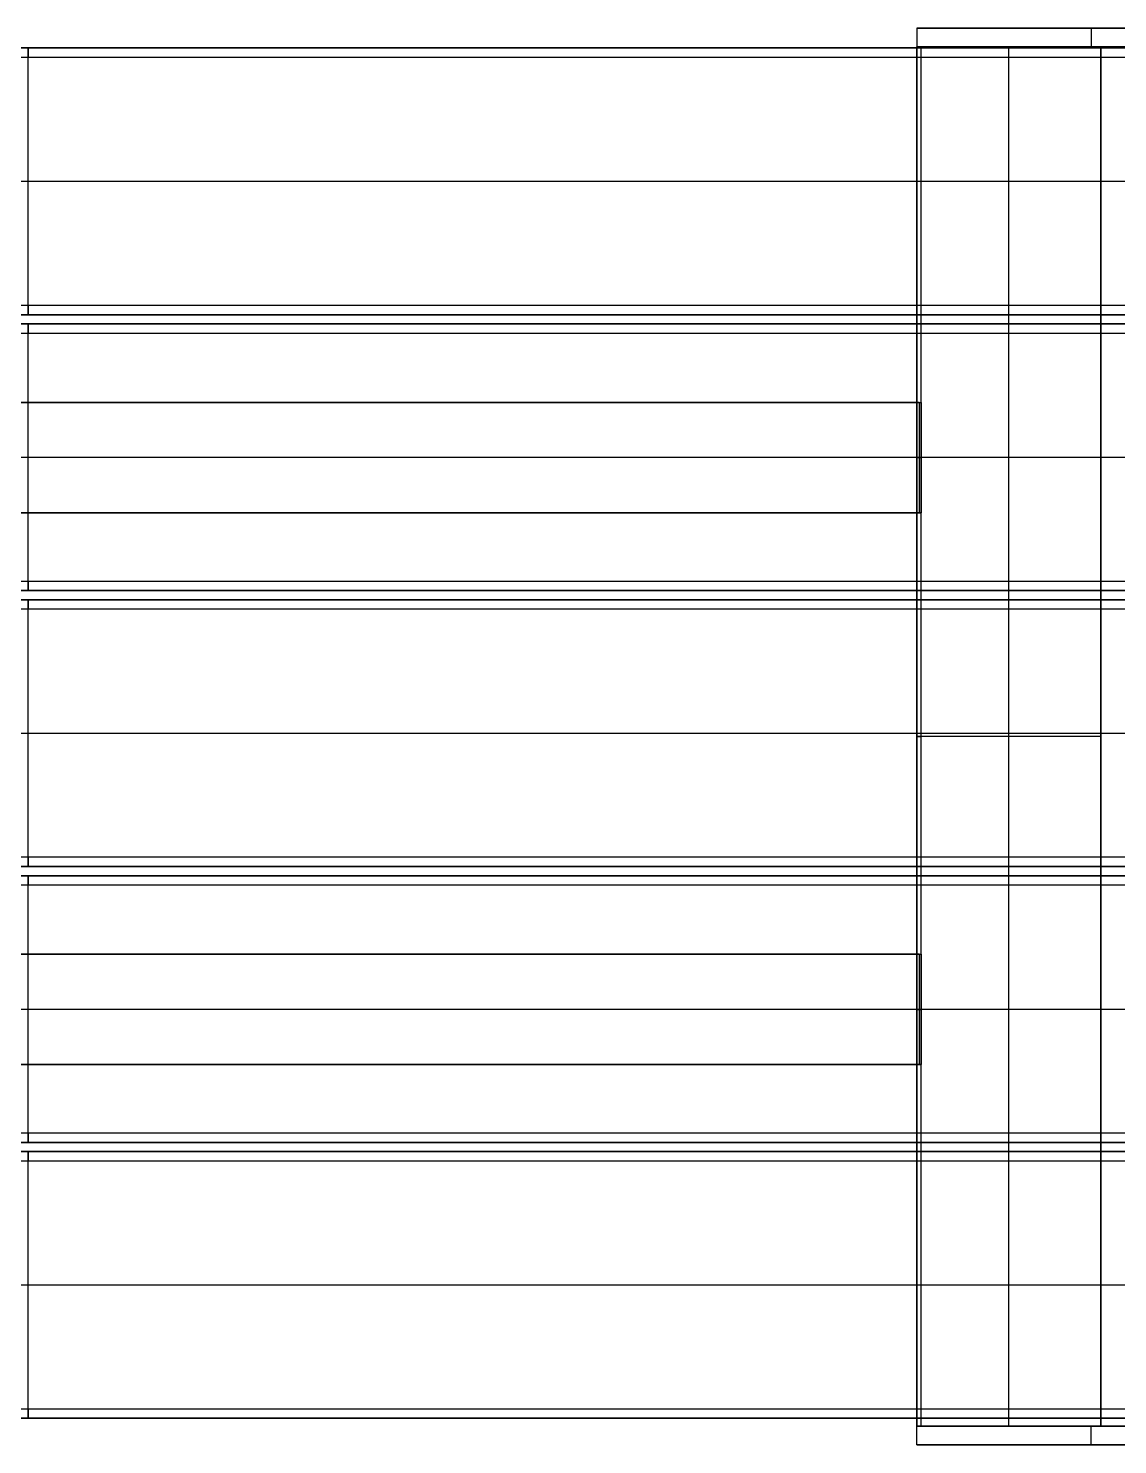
# Model space of a CAD drawing. Header units: millimetres. Extents: x 0 to 12925, y -1 to 2169.
# Drawn here: x 12002 to 12594, y 737 to 1507 of the extents above; entities that cross this region are included whole.
import ezdxf

# ---------------------------------------------------------------- set-up
doc = ezdxf.new("R2010")
doc.units = ezdxf.units.MM
doc.header["$MEASUREMENT"] = 0
doc.layers.add('Domyślny', color=7, linetype='Continuous', true_color=0x000000)
doc.layers.add('Warstwa 01', color=252, linetype='Continuous', true_color=0x696969)

# ---------------------------------------------------------------- blocks, each defined once
blk = doc.blocks.new('deska 2 awki Biker 02.417 v2 - wzmacniana')
at = {"layer": 'Domyślny', "color": 7, "true_color": 0xffffff}
for p, q in [((-882.5, 38), (882.5, 38)), ((0, 38, 67.5), (0, 38, -67.5)), ((0, 0, -72.5), (0, 33, -72.5)), ((0, 33, 72.5), (0, 0, 72.5)), ((-882.5, 16.5, -72.5), (882.5, 16.5, -72.5)), ((-882.5, 16.5, 72.5), (882.5, 16.5, 72.5)), ((-887.5, 0), (887.5, 0)), ((0, 0, 72.5), (0, 0, -72.5))]:
    blk.add_line(p, q, dxfattribs=at)
at = {"layer": 'Domyślny', "color": 7, "true_color": 0xffffff, "extrusion": (1, 0, 0)}
for centre, start, end in [((33, -67.5), 270, 0), ((33, 67.5), 0, 90)]:
    blk.add_arc(centre, 5, start, end, dxfattribs=at)
at = {"layer": 'Domyślny', "color": 7, "true_color": 0xffffff}
for points in [[(882.5, 38, 67.5), (0, 38, 67.5), (-882.5, 38, 67.5)], [(-882.5, 38, -67.5), (0, 38, -67.5), (882.5, 38, -67.5)], [(882.5, 33, -72.5), (0, 33, -72.5), (-882.5, 33, -72.5)], [(-882.5, 33, 72.5), (0, 33, 72.5), (882.5, 33, 72.5)], [(-882.5, 0, -72.5), (0, 0, -72.5), (882.5, 0, -72.5)], [(882.5, 0, 72.5), (0, 0, 72.5), (-882.5, 0, 72.5)]]:
    blk.add_open_spline(points, degree=2, dxfattribs=at)
blk = doc.blocks.new('deska 1 awki Biker 02.417 v2 - wzmacniana')
at = {"layer": 'Domyślny', "color": 7, "true_color": 0xffffff}
for p, q in [((-882.5, 38), (882.5, 38)), ((0, 38, 67.5), (0, 38, -67.5)), ((0, 0, -72.5), (0, 33, -72.5)), ((0, 33, 72.5), (0, 0, 72.5)), ((-882.5, 16.5, -72.5), (882.5, 16.5, -72.5)), ((-882.5, 16.5, 72.5), (882.5, 16.5, 72.5)), ((-887.5, 0), (887.5, 0)), ((0, 0, 72.5), (0, 0, -72.5))]:
    blk.add_line(p, q, dxfattribs=at)
at = {"layer": 'Domyślny', "color": 7, "true_color": 0xffffff, "extrusion": (1, 0, 0)}
for centre, start, end in [((33, -67.5), 270, 0), ((33, 67.5), 0, 90)]:
    blk.add_arc(centre, 5, start, end, dxfattribs=at)
at = {"layer": 'Domyślny', "color": 7, "true_color": 0xffffff}
for points in [[(882.5, 38, 67.5), (0, 38, 67.5), (-882.5, 38, 67.5)], [(-882.5, 38, -67.5), (0, 38, -67.5), (882.5, 38, -67.5)], [(882.5, 33, -72.5), (0, 33, -72.5), (-882.5, 33, -72.5)], [(-882.5, 33, 72.5), (0, 33, 72.5), (882.5, 33, 72.5)], [(-882.5, 0, -72.5), (0, 0, -72.5), (882.5, 0, -72.5)], [(882.5, 0, 72.5), (0, 0, 72.5), (-882.5, 0, 72.5)]]:
    blk.add_open_spline(points, degree=2, dxfattribs=at)

msp = doc.modelspace()

# ---------------------------------------------------------------- linework, layer by layer
at = {"layer": 'Domyślny'}
for points in [[(12485.01, 1497.28), (12585.01, 1497.28)], [(12485.02, 1072.28), (12485.02, 1172.28)], [(12487.41, 1072.28), (12487.41, 1172.28)], [(12485.02, 747.28), (12585.02, 747.28)], [(12485.02, 747.28), (12585.02, 747.28)]]:
    msp.add_lwpolyline(points, dxfattribs=at)
for points in [[(12485.02, 747.28, 1291.95), (12485.02, 1122.28, 1291.95), (12485.01, 1497.28, 1291.95)], [(12485.01, 1497.28, 1291.95), (12535.01, 1497.28, 1291.95), (12585.01, 1497.28, 1291.95)], [(12535.02, 747.28, 1291.95), (12535.02, 1122.28, 1291.95), (12535.01, 1497.28, 1291.95)], [(12585.01, 1497.28, 1291.95), (12585.02, 1122.28, 1291.95), (12585.02, 747.28, 1291.95)], [(12585.02, 1122.28, 1291.95), (12535.02, 1122.28, 1291.95), (12485.02, 1122.28, 1291.95)], [(12585.02, 747.28, 1291.95), (12535.02, 747.28, 1291.95), (12485.02, 747.28, 1291.95)]]:
    msp.add_open_spline(points, degree=2, dxfattribs=at)
at = {"layer": 'Warstwa 01'}
for p, q in [((12535.01, 1497.28, 1281.95), (12535.01, 1497.28, 1291.95)), ((12585.01, 1497.28, 1291.95), (12585.01, 1497.28, 1281.95)), ((11516.25, 1303.91, 1281.95), (12487.41, 1303.91, 1281.95)), ((12486.21, 1303.91, 1286.95), (11517.45, 1303.91, 1286.95)), ((12485.02, 1303.91, 1291.95), (11518.64, 1303.91, 1291.95)), ((12487.41, 1273.91, 1281.95), (11516.25, 1273.91, 1281.95)), ((12485.02, 1273.91, 1291.95), (11518.64, 1273.91, 1291.95)), ((11516.25, 1243.91, 1281.95), (12487.41, 1243.91, 1281.95)), ((12486.21, 1243.91, 1286.95), (11517.45, 1243.91, 1286.95)), ((11518.64, 1243.91, 1291.95), (12485.02, 1243.91, 1291.95)), ((12585.02, 1122.28, 1281.95), (12585.02, 1122.28, 1291.95)), ((11516.25, 1003.91, 1281.95), (12487.41, 1003.91, 1281.95)), ((12486.21, 1003.91, 1286.95), (11517.45, 1003.91, 1286.95)), ((12485.02, 1003.91, 1291.95), (11518.64, 1003.91, 1291.95)), ((12487.41, 973.91, 1281.95), (11516.25, 973.91, 1281.95)), ((12485.02, 973.91, 1291.95), (11518.64, 973.91, 1291.95)), ((11516.25, 943.91, 1281.95), (12487.41, 943.91, 1281.95)), ((12486.21, 943.91, 1286.95), (11517.45, 943.91, 1286.95)), ((11518.64, 943.91, 1291.95), (12485.02, 943.91, 1291.95)), ((12485.02, 747.28, 1291.95), (12485.02, 747.28, 1291.95)), ((12535.02, 747.28, 1281.95), (12535.02, 747.28, 1291.95)), ((12585.02, 747.28, 1281.95), (12585.02, 747.28, 1291.95))]:
    msp.add_line(p, q, dxfattribs=at)
for points, knots in [([(12882.65, 1507.28, 1326.48), (12773.68, 1507.28, 1317.02), (12664.7, 1507.28, 1307.56), (12555.73, 1507.28, 1298.09), (12532.16, 1507.28, 1296.05), (12508.58, 1507.28, 1294), (12485.01, 1507.28, 1291.95)], [471.949893, 471.949893, 471.949893, 471.949893, 800.102371, 800.102371, 800.102371, 871.082943, 871.082943, 871.082943, 871.082943]), ([(12485.01, 1507.28, 1291.95), (12492.58, 1507.28, 1260.32), (12500.14, 1507.28, 1228.69), (12507.7, 1507.28, 1197.05), (12531.76, 1507.28, 1096.42), (12555.82, 1507.28, 995.79), (12579.89, 1507.28, 895.15)], [871.082943, 871.082943, 871.082943, 871.082943, 968.658508, 968.658508, 968.658508, 1279.068748, 1279.068748, 1279.068748, 1279.068748]), ([(12882.65, 1497.28, 1326.48), (12773.68, 1497.28, 1317.02), (12664.7, 1497.28, 1307.56), (12555.73, 1497.28, 1298.09), (12532.16, 1497.28, 1296.05), (12508.58, 1497.28, 1294), (12485.01, 1497.28, 1291.95)], [471.949893, 471.949893, 471.949893, 471.949893, 800.102371, 800.102371, 800.102371, 871.082943, 871.082943, 871.082943, 871.082943]), ([(12485.01, 1497.28, 1291.95), (12492.58, 1497.28, 1260.32), (12500.14, 1497.28, 1228.69), (12507.7, 1497.28, 1197.05), (12531.76, 1497.28, 1096.42), (12555.82, 1497.28, 995.79), (12579.89, 1497.28, 895.15)], [871.082943, 871.082943, 871.082943, 871.082943, 968.658508, 968.658508, 968.658508, 1279.068748, 1279.068748, 1279.068748, 1279.068748]), ([(12487.41, 747.28, 1281.95), (12487.41, 872.28, 1281.95), (12487.41, 997.28, 1281.95), (12487.41, 1247.28, 1281.95), (12487.4, 1372.28, 1281.95), (12487.4, 1497.28, 1281.95)], [0, 0, 0, 0, 375, 375, 750, 750, 750, 750]), ([(12579.89, 747.28, 895.15), (12555.83, 747.28, 995.79), (12531.77, 747.28, 1096.42), (12507.71, 747.28, 1197.05), (12500.15, 747.28, 1228.69), (12492.58, 747.28, 1260.32), (12485.02, 747.28, 1291.95)], [-790.015191, -790.015191, -790.015191, -790.015191, -479.604951, -479.604951, -479.604951, -382.029386, -382.029386, -382.029386, -382.029386]), ([(12485.02, 747.28, 1291.95), (12508.59, 747.28, 1294), (12532.16, 747.28, 1296.05), (12555.73, 747.28, 1298.09), (12664.71, 747.28, 1307.56), (12773.68, 747.28, 1317.02), (12882.66, 747.28, 1326.48)], [-382.029386, -382.029386, -382.029386, -382.029386, -311.048814, -311.048814, -311.048814, 17.103664, 17.103664, 17.103664, 17.103664]), ([(12579.89, 737.28, 895.15), (12555.83, 737.28, 995.79), (12531.77, 737.28, 1096.42), (12507.71, 737.28, 1197.05), (12500.15, 737.28, 1228.69), (12492.58, 737.28, 1260.32), (12485.02, 737.28, 1291.95)], [-790.015191, -790.015191, -790.015191, -790.015191, -479.604951, -479.604951, -479.604951, -382.029386, -382.029386, -382.029386, -382.029386]), ([(12485.02, 737.28, 1291.95), (12508.59, 737.28, 1294), (12532.16, 737.28, 1296.05), (12555.73, 737.28, 1298.09), (12664.71, 737.28, 1307.56), (12773.68, 737.28, 1317.02), (12882.66, 737.28, 1326.48)], [-382.029386, -382.029386, -382.029386, -382.029386, -311.048814, -311.048814, -311.048814, 17.103664, 17.103664, 17.103664, 17.103664])]:
    msp.add_open_spline(points, degree=3, knots=knots, dxfattribs=at)
for points, degree in [([(12485.01, 1507.28, 1291.95), (12485.01, 1502.28, 1291.95), (12485.01, 1497.28, 1291.95)], 2), ([(12579.89, 1507.28, 895.15), (12604.39, 1507.28, 792.66), (12628.89, 1507.28, 690.18), (12653.4, 1507.28, 587.69)], 3), ([(12579.89, 1507.28, 895.15), (12579.89, 1502.28, 895.15), (12579.89, 1497.28, 895.15)], 2), ([(12485.01, 1497.28, 1291.95), (12535.01, 1497.28, 1291.95), (12585.01, 1497.28, 1291.95)], 2), ([(12487.4, 1497.28, 1281.95), (12486.21, 1497.28, 1286.95), (12485.01, 1497.28, 1291.95)], 2), ([(12485.01, 1497.28, 1291.95), (12485.01, 1309.78, 1291.95), (12485.02, 1122.28, 1291.95)], 2), ([(12585.01, 1497.28, 1286.95), (12535.61, 1497.28, 1286.95), (12486.21, 1497.28, 1286.95)], 2), ([(12487.4, 1497.28, 1281.95), (12536.21, 1497.28, 1281.95), (12585.01, 1497.28, 1281.95)], 2), ([(12535.02, 747.28, 1281.95), (12535.02, 1122.28, 1281.95), (12535.01, 1497.28, 1281.95)], 2), ([(12535.02, 747.28, 1291.95), (12535.02, 1122.28, 1291.95), (12535.01, 1497.28, 1291.95)], 2), ([(12579.89, 1497.28, 895.15), (12604.39, 1497.28, 792.66), (12628.89, 1497.28, 690.18), (12653.4, 1497.28, 587.69)], 3), ([(12585.01, 1497.28, 1281.95), (12585.02, 1122.28, 1281.95), (12585.02, 747.28, 1281.95)], 2), ([(12585.01, 1497.28, 1291.95), (12585.02, 1122.28, 1291.95), (12585.02, 747.28, 1291.95)], 2), ([(12585.02, 747.28, 1286.95), (12585.02, 1122.28, 1286.95), (12585.01, 1497.28, 1286.95)], 2), ([(12485.02, 1303.91, 1291.95), (12486.21, 1303.91, 1286.95), (12487.41, 1303.91, 1281.95)], 2), ([(12485.02, 1243.91, 1291.95), (12485.02, 1273.91, 1291.95), (12485.02, 1303.91, 1291.95)], 2), ([(12486.21, 1303.91, 1286.95), (12486.21, 1273.91, 1286.95), (12486.21, 1243.91, 1286.95)], 2), ([(12487.41, 1303.91, 1281.95), (12487.41, 1273.91, 1281.95), (12487.41, 1243.91, 1281.95)], 2), ([(12485.02, 1273.91, 1291.95), (12486.21, 1273.91, 1286.95), (12487.41, 1273.91, 1281.95)], 2), ([(12487.41, 1243.91, 1281.95), (12486.21, 1243.91, 1286.95), (12485.02, 1243.91, 1291.95)], 2), ([(12485.02, 747.28, 1291.95), (12485.02, 934.78, 1291.95), (12485.02, 1122.28, 1291.95)], 2), ([(12485.02, 1122.28, 1291.95), (12485.02, 997.28, 1291.95), (12485.02, 872.28, 1291.95), (12485.02, 747.28, 1291.95)], 3), ([(12585.02, 1122.28, 1291.95), (12535.02, 1122.28, 1291.95), (12485.02, 1122.28, 1291.95)], 2), ([(12485.02, 1122.28, 1291.95), (12486.21, 1122.28, 1286.95), (12487.41, 1122.28, 1281.95)], 2), ([(12585.02, 1122.28, 1281.95), (12536.21, 1122.28, 1281.95), (12487.41, 1122.28, 1281.95)], 2), ([(12485.02, 1003.91, 1291.95), (12486.21, 1003.91, 1286.95), (12487.41, 1003.91, 1281.95)], 2), ([(12485.02, 943.91, 1291.95), (12485.02, 973.91, 1291.95), (12485.02, 1003.91, 1291.95)], 2), ([(12486.21, 1003.91, 1286.95), (12486.21, 973.91, 1286.95), (12486.21, 943.91, 1286.95)], 2), ([(12487.41, 1003.91, 1281.95), (12487.41, 973.91, 1281.95), (12487.41, 943.91, 1281.95)], 2), ([(12485.02, 973.91, 1291.95), (12486.21, 973.91, 1286.95), (12487.41, 973.91, 1281.95)], 2), ([(12487.41, 943.91, 1281.95), (12486.21, 943.91, 1286.95), (12485.02, 943.91, 1291.95)], 2), ([(12585.02, 747.28, 1291.95), (12535.02, 747.28, 1291.95), (12485.02, 747.28, 1291.95)], 2), ([(12485.02, 747.28, 1291.95), (12486.21, 747.28, 1286.95), (12487.41, 747.28, 1281.95)], 2), ([(12485.02, 737.28, 1291.95), (12485.02, 742.28, 1291.95), (12485.02, 747.28, 1291.95)], 2), ([(12486.21, 747.28, 1286.95), (12535.62, 747.28, 1286.95), (12585.02, 747.28, 1286.95)], 2), ([(12585.02, 747.28, 1281.95), (12536.21, 747.28, 1281.95), (12487.41, 747.28, 1281.95)], 2), ([(12579.89, 737.28, 895.15), (12579.89, 742.28, 895.15), (12579.89, 747.28, 895.15)], 2), ([(12653.4, 747.28, 587.69), (12628.9, 747.28, 690.18), (12604.4, 747.28, 792.66), (12579.89, 747.28, 895.15)], 3), ([(12653.4, 737.28, 587.69), (12628.9, 737.28, 690.18), (12604.4, 737.28, 792.66), (12579.89, 737.28, 895.15)], 3)]:
    msp.add_open_spline(points, degree=degree, dxfattribs=at)

# ---------------------------------------------------------------- block references
at = {"layer": 'Domyślny', "extrusion": (0, -1, 0)}
for name, p in [('deska 1 awki Biker 02.417 v2 - wzmacniana', (12001.83, 1292.19, -1424.1)), ('deska 2 awki Biker 02.417 v2 - wzmacniana', (12001.83, 1292.19, -1274.1)), ('deska 1 awki Biker 02.417 v2 - wzmacniana', (12001.83, 1292.19, -1274.1)), ('deska 2 awki Biker 02.417 v2 - wzmacniana', (12001.83, 1292.19, -1124.1)), ('deska 1 awki Biker 02.417 v2 - wzmacniana', (12001.83, 1292.19, -1124.1)), ('deska 1 awki Biker 02.417 v2 - wzmacniana', (12001.83, 1292.19, -974.1)), ('deska 1 awki Biker 02.417 v2 - wzmacniana', (12001.83, 1292.19, -824.1))]:
    msp.add_blockref(name, p, dxfattribs=at)

doc.saveas('drawing.dxf')
